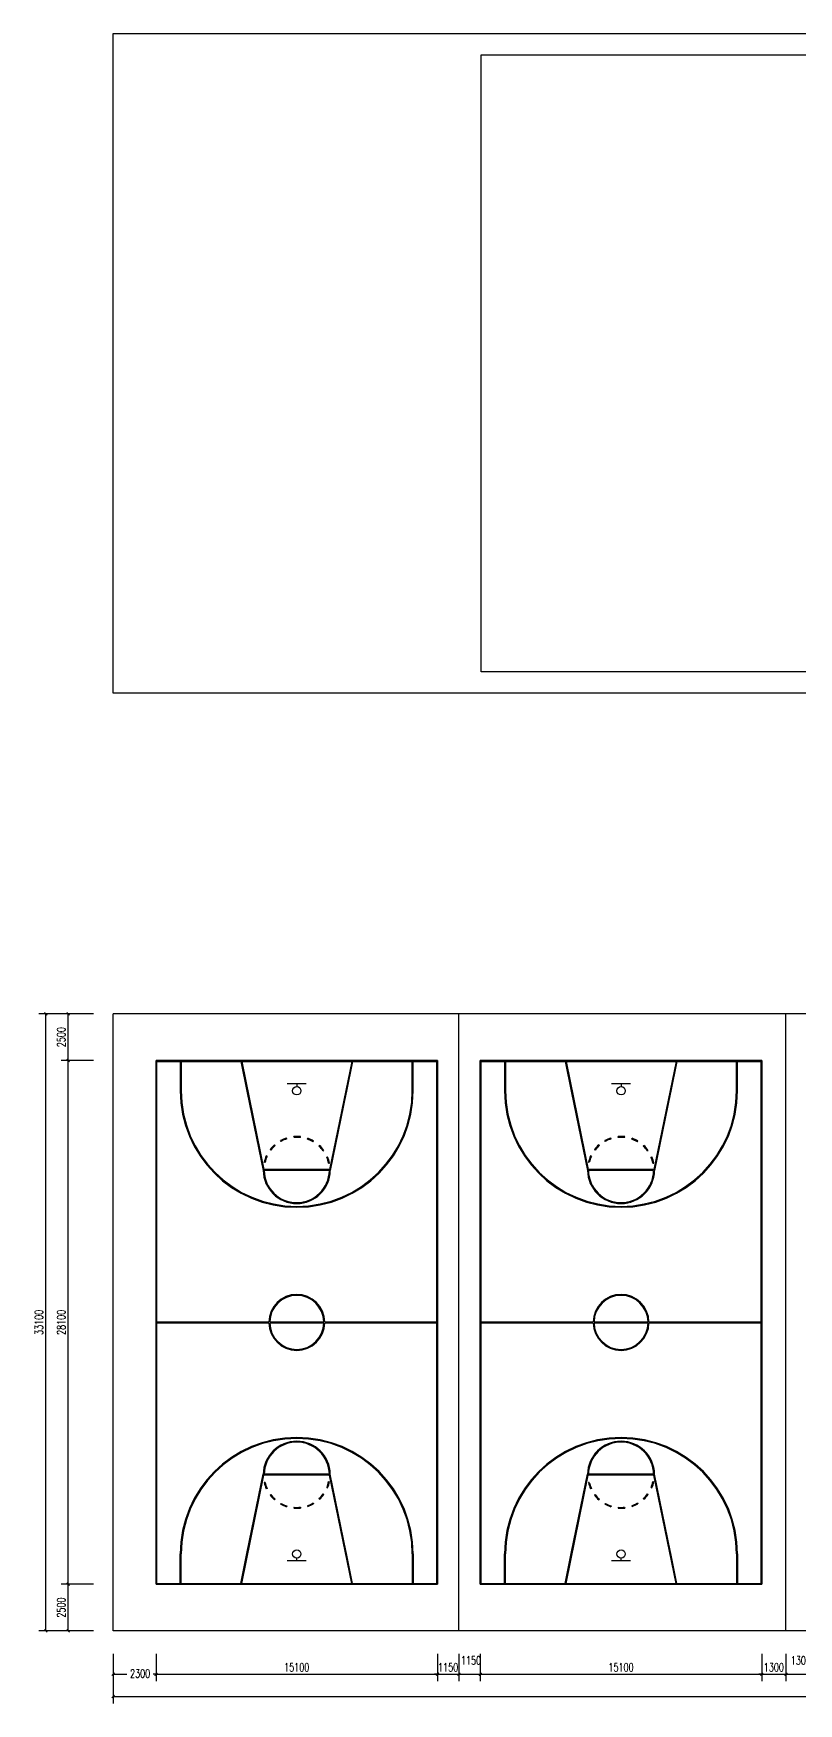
# Model space of a CAD drawing. Extents: x 962303 to 1579583, y -174742 to 224716.
# Drawn here: x 962303 to 1003360, y -14251 to 75349 of the extents above; entities that cross this region are included whole.
import ezdxf

# ---------------------------------------------------------------- set-up
doc = ezdxf.new("R2010")
doc.units = 0
doc.header["$LTSCALE"] = 1000
doc.header["$MEASUREMENT"] = 0
doc.layers.add('PUB_DIM', color=3, linetype='Continuous')
doc.styles.add('_TCH_DIM_T3', font='SIMPLEX', dxfattribs={"width": 0.705882, "bigfont": 'GBCBIG'})
doc.dimstyles.new('_TCH_ARCH&&150', dxfattribs={"dimtxt": 446.25, "dimasz": 150, "dimexe": 375, "dimexo": 450, "dimgap": 150, "dimtad": 1, "dimdec": 0, "dimzin": 0, "dimdsep": 46, "dimtxsty": '_TCH_DIM_T3', "dimblk": 'ARCHTICK', "dimcen": 0.09, "dimclrt": 7, "dimazin": 2, "dimtfac": 1, "dimtdec": 0, "dimtix": 1, "dimtmove": 2, "dimatfit": 3, "dimfxl": 0, "dimtolj": 1, "dimtzin": 0, "dimarcsym": 0})

# ---------------------------------------------------------------- blocks, each defined once
blk = doc.blocks.new('_ArchTick')
at = {"color": 0, "linetype": 'ByBlock', "const_width": 0.4}
blk.add_lwpolyline([(-0.5, -0.5), (0.5, 0.5)], dxfattribs=at)
blk = doc.blocks.new('*D979')
at = {"layer": 'Defpoints', "color": 0}
for p in [(962969, 22750), (965983, 22750), (965983, -10350)]:
    blk.add_point(p, dxfattribs=at)
at = {"layer": 'PUB_DIM', "color": 0, "lineweight": -2}
for p, q in [((965533, 22750), (962594, 22750)), ((962969, -10350), (962969, 22750)), ((965533, -10350), (962594, -10350))]:
    blk.add_line(p, q, dxfattribs=at)
at = {"layer": 'PUB_DIM', "color": 0, "lineweight": -2, "xscale": 150, "yscale": 150, "zscale": 150}
for p, rotation in [((962969, 22750), 90), ((962969, -10350), 270)]:
    blk.add_blockref('_ArchTick', p, dxfattribs=dict(at, rotation=rotation))
at = {"layer": 'PUB_DIM', "color": 7, "insert": (962596, 6200), "char_height": 446.2, "attachment_point": 5, "rotation": 90, "style": '_TCH_DIM_T3'}
blk.add_mtext('\\A1;33100', dxfattribs=at)
blk = doc.blocks.new('*D980')
at = {"layer": 'Defpoints', "color": 0}
for p in [(964169, -7850), (965983, -7850), (965983, -10350)]:
    blk.add_point(p, dxfattribs=at)
at = {"layer": 'PUB_DIM', "color": 0, "lineweight": -2}
for p, q in [((965533, -7850), (963794, -7850)), ((964169, -10350), (964169, -7850)), ((965533, -10350), (963794, -10350))]:
    blk.add_line(p, q, dxfattribs=at)
at = {"layer": 'PUB_DIM', "color": 0, "lineweight": -2, "xscale": 150, "yscale": 150, "zscale": 150}
for p, rotation in [((964169, -7850), 90), ((964169, -10350), 270)]:
    blk.add_blockref('_ArchTick', p, dxfattribs=dict(at, rotation=rotation))
at = {"layer": 'PUB_DIM', "color": 7, "insert": (963796, -9100), "char_height": 446.2, "attachment_point": 5, "rotation": 90, "style": '_TCH_DIM_T3'}
blk.add_mtext('\\A1;2500', dxfattribs=at)
blk = doc.blocks.new('*D981')
at = {"layer": 'Defpoints', "color": 0}
for p in [(964169, 20250), (965983, 20250), (965983, -7850)]:
    blk.add_point(p, dxfattribs=at)
at = {"layer": 'PUB_DIM', "color": 0, "lineweight": -2}
for p, q in [((965533, 20250), (963794, 20250)), ((964169, -7850), (964169, 20250)), ((965533, -7850), (963794, -7850))]:
    blk.add_line(p, q, dxfattribs=at)
at = {"layer": 'PUB_DIM', "color": 0, "lineweight": -2, "xscale": 150, "yscale": 150, "zscale": 150}
for p, rotation in [((964169, 20250), 90), ((964169, -7850), 270)]:
    blk.add_blockref('_ArchTick', p, dxfattribs=dict(at, rotation=rotation))
at = {"layer": 'PUB_DIM', "color": 7, "insert": (963796, 6200), "char_height": 446.2, "attachment_point": 5, "rotation": 90, "style": '_TCH_DIM_T3'}
blk.add_mtext('\\A1;28100', dxfattribs=at)
blk = doc.blocks.new('*D982')
at = {"layer": 'Defpoints', "color": 0}
for p in [(964169, 22750), (965983, 22750), (965983, 20250)]:
    blk.add_point(p, dxfattribs=at)
at = {"layer": 'PUB_DIM', "color": 0, "lineweight": -2}
for p, q in [((965533, 22750), (963794, 22750)), ((964169, 20250), (964169, 22750)), ((965533, 20250), (963794, 20250))]:
    blk.add_line(p, q, dxfattribs=at)
at = {"layer": 'PUB_DIM', "color": 0, "lineweight": -2, "xscale": 150, "yscale": 150, "zscale": 150}
for p, rotation in [((964169, 22750), 90), ((964169, 20250), 270)]:
    blk.add_blockref('_ArchTick', p, dxfattribs=dict(at, rotation=rotation))
at = {"layer": 'PUB_DIM', "color": 7, "insert": (963796, 21500), "char_height": 446.2, "attachment_point": 5, "rotation": 90, "style": '_TCH_DIM_T3'}
blk.add_mtext('\\A1;2500', dxfattribs=at)
blk = doc.blocks.new('*D983')
at = {"layer": 'Defpoints', "color": 0}
for p in [(966583, -11140), (1174983, -11140), (1174983, -13876)]:
    blk.add_point(p, dxfattribs=at)
at = {"layer": 'PUB_DIM', "color": 0, "lineweight": -2}
for p, q in [((966583, -11590), (966583, -14251)), ((1174983, -11590), (1174983, -14251)), ((966583, -13876), (1174983, -13876))]:
    blk.add_line(p, q, dxfattribs=at)
at = {"layer": 'PUB_DIM', "color": 0, "lineweight": -2, "xscale": 150, "yscale": 150, "zscale": 150, "rotation": 180}
blk.add_blockref('_ArchTick', (966583, -13876), dxfattribs=at)
at = {"layer": 'PUB_DIM', "color": 0, "lineweight": -2, "xscale": 150, "yscale": 150, "zscale": 150}
blk.add_blockref('_ArchTick', (1174983, -13876), dxfattribs=at)
at = {"layer": 'PUB_DIM', "color": 7, "insert": (1070783, -13503), "char_height": 446.2, "attachment_point": 5, "style": '_TCH_DIM_T3'}
blk.add_mtext('\\A1;208400', dxfattribs=at)
blk = doc.blocks.new('*D1013')
at = {"layer": 'Defpoints', "color": 0}
for p in [(1002683, -11140), (1003983, -11140), (1003983, -12676)]:
    blk.add_point(p, dxfattribs=at)
at = {"layer": 'PUB_DIM', "color": 0, "lineweight": -2}
for p, q in [((1002683, -11590), (1002683, -13051)), ((1003983, -11590), (1003983, -13051)), ((1002683, -12676), (1003983, -12676))]:
    blk.add_line(p, q, dxfattribs=at)
at = {"layer": 'PUB_DIM', "color": 0, "lineweight": -2, "xscale": 150, "yscale": 150, "zscale": 150, "rotation": 180}
blk.add_blockref('_ArchTick', (1002683, -12676), dxfattribs=at)
at = {"layer": 'PUB_DIM', "color": 0, "lineweight": -2, "xscale": 150, "yscale": 150, "zscale": 150}
blk.add_blockref('_ArchTick', (1003983, -12676), dxfattribs=at)
at = {"layer": 'PUB_DIM', "color": 7, "insert": (1003483, -11938), "char_height": 446.2, "attachment_point": 5, "style": '_TCH_DIM_T3'}
blk.add_mtext('\\A1;1300', dxfattribs=at)
blk = doc.blocks.new('*D1014')
at = {"layer": 'Defpoints', "color": 0}
for p in [(1001383, -11140), (1002683, -11140), (1002683, -12676)]:
    blk.add_point(p, dxfattribs=at)
at = {"layer": 'PUB_DIM', "color": 0, "lineweight": -2}
for p, q in [((1001383, -11590), (1001383, -13051)), ((1002683, -11590), (1002683, -13051)), ((1001383, -12676), (1001233, -12676)), ((1001383, -12676), (1002683, -12676)), ((1002683, -12676), (1002833, -12676))]:
    blk.add_line(p, q, dxfattribs=at)
at = {"layer": 'PUB_DIM', "color": 0, "lineweight": -2, "xscale": 150, "yscale": 150, "zscale": 150}
blk.add_blockref('_ArchTick', (1001383, -12676), dxfattribs=at)
at = {"layer": 'PUB_DIM', "color": 0, "lineweight": -2, "xscale": 150, "yscale": 150, "zscale": 150, "rotation": 180}
blk.add_blockref('_ArchTick', (1002683, -12676), dxfattribs=at)
at = {"layer": 'PUB_DIM', "color": 7, "insert": (1002033, -12303), "char_height": 446.2, "attachment_point": 5, "style": '_TCH_DIM_T3'}
blk.add_mtext('\\A1;1300', dxfattribs=at)
blk = doc.blocks.new('*D1015')
at = {"layer": 'Defpoints', "color": 0}
for p in [(986283, -11140), (1001383, -11140), (1001383, -12676)]:
    blk.add_point(p, dxfattribs=at)
at = {"layer": 'PUB_DIM', "color": 0, "lineweight": -2}
for p, q in [((986283, -11590), (986283, -13051)), ((1001383, -11590), (1001383, -13051)), ((986283, -12676), (1001383, -12676))]:
    blk.add_line(p, q, dxfattribs=at)
at = {"layer": 'PUB_DIM', "color": 0, "lineweight": -2, "xscale": 150, "yscale": 150, "zscale": 150, "rotation": 180}
blk.add_blockref('_ArchTick', (986283, -12676), dxfattribs=at)
at = {"layer": 'PUB_DIM', "color": 0, "lineweight": -2, "xscale": 150, "yscale": 150, "zscale": 150}
blk.add_blockref('_ArchTick', (1001383, -12676), dxfattribs=at)
at = {"layer": 'PUB_DIM', "color": 7, "insert": (993833, -12303), "char_height": 446.2, "attachment_point": 5, "style": '_TCH_DIM_T3'}
blk.add_mtext('\\A1;15100', dxfattribs=at)
blk = doc.blocks.new('*D1016')
at = {"layer": 'Defpoints', "color": 0}
for p in [(985133, -11140), (986283, -11140), (986283, -12676)]:
    blk.add_point(p, dxfattribs=at)
at = {"layer": 'PUB_DIM', "color": 0, "lineweight": -2}
for p, q in [((985133, -11590), (985133, -13051)), ((986283, -11590), (986283, -13051)), ((985133, -12676), (986283, -12676))]:
    blk.add_line(p, q, dxfattribs=at)
at = {"layer": 'PUB_DIM', "color": 0, "lineweight": -2, "xscale": 150, "yscale": 150, "zscale": 150, "rotation": 180}
blk.add_blockref('_ArchTick', (985133, -12676), dxfattribs=at)
at = {"layer": 'PUB_DIM', "color": 0, "lineweight": -2, "xscale": 150, "yscale": 150, "zscale": 150}
blk.add_blockref('_ArchTick', (986283, -12676), dxfattribs=at)
at = {"layer": 'PUB_DIM', "color": 7, "insert": (985783, -11938), "char_height": 446.2, "attachment_point": 5, "style": '_TCH_DIM_T3'}
blk.add_mtext('\\A1;1150', dxfattribs=at)
blk = doc.blocks.new('*D1017')
at = {"layer": 'Defpoints', "color": 0}
for p in [(983983, -11140), (985133, -11140), (985133, -12676)]:
    blk.add_point(p, dxfattribs=at)
at = {"layer": 'PUB_DIM', "color": 0, "lineweight": -2}
for p, q in [((983983, -11590), (983983, -13051)), ((985133, -11590), (985133, -13051)), ((983983, -12676), (983833, -12676)), ((983983, -12676), (985133, -12676)), ((985133, -12676), (985283, -12676))]:
    blk.add_line(p, q, dxfattribs=at)
at = {"layer": 'PUB_DIM', "color": 0, "lineweight": -2, "xscale": 150, "yscale": 150, "zscale": 150}
blk.add_blockref('_ArchTick', (983983, -12676), dxfattribs=at)
at = {"layer": 'PUB_DIM', "color": 0, "lineweight": -2, "xscale": 150, "yscale": 150, "zscale": 150, "rotation": 180}
blk.add_blockref('_ArchTick', (985133, -12676), dxfattribs=at)
at = {"layer": 'PUB_DIM', "color": 7, "insert": (984558, -12303), "char_height": 446.2, "attachment_point": 5, "style": '_TCH_DIM_T3'}
blk.add_mtext('\\A1;1150', dxfattribs=at)
blk = doc.blocks.new('*D1018')
at = {"layer": 'Defpoints', "color": 0}
for p in [(968883, -11140), (983983, -11140), (983983, -12676)]:
    blk.add_point(p, dxfattribs=at)
at = {"layer": 'PUB_DIM', "color": 0, "lineweight": -2}
for p, q in [((968883, -11590), (968883, -13051)), ((983983, -11590), (983983, -13051)), ((968883, -12676), (983983, -12676))]:
    blk.add_line(p, q, dxfattribs=at)
at = {"layer": 'PUB_DIM', "color": 0, "lineweight": -2, "xscale": 150, "yscale": 150, "zscale": 150, "rotation": 180}
blk.add_blockref('_ArchTick', (968883, -12676), dxfattribs=at)
at = {"layer": 'PUB_DIM', "color": 0, "lineweight": -2, "xscale": 150, "yscale": 150, "zscale": 150}
blk.add_blockref('_ArchTick', (983983, -12676), dxfattribs=at)
at = {"layer": 'PUB_DIM', "color": 7, "insert": (976433, -12303), "char_height": 446.2, "attachment_point": 5, "style": '_TCH_DIM_T3'}
blk.add_mtext('\\A1;15100', dxfattribs=at)
blk = doc.blocks.new('*D1019')
at = {"layer": 'Defpoints', "color": 0}
for p in [(966583, -11140), (968883, -11140), (968883, -12676)]:
    blk.add_point(p, dxfattribs=at)
at = {"layer": 'PUB_DIM', "color": 0, "lineweight": -2}
for p, q in [((966583, -11590), (966583, -13051)), ((968883, -11590), (968883, -13051)), ((966583, -12676), (967324, -12676)), ((968883, -12676), (968734, -12676))]:
    blk.add_line(p, q, dxfattribs=at)
at = {"layer": 'PUB_DIM', "color": 0, "lineweight": -2, "xscale": 150, "yscale": 150, "zscale": 150, "rotation": 180}
blk.add_blockref('_ArchTick', (966583, -12676), dxfattribs=at)
at = {"layer": 'PUB_DIM', "color": 0, "lineweight": -2, "xscale": 150, "yscale": 150, "zscale": 150}
blk.add_blockref('_ArchTick', (968883, -12676), dxfattribs=at)
at = {"layer": 'PUB_DIM', "color": 7, "insert": (968029, -12638), "char_height": 446.2, "attachment_point": 5, "style": '_TCH_DIM_T3'}
blk.add_mtext('\\A1;2300', dxfattribs=at)

msp = doc.modelspace()

# ---------------------------------------------------------------- linework, layer by layer
for p, q in [((966583, -10350.1), (966583, 22749.9)), ((1174983, 22749.9), (966583, 22749.9)), ((985133, -10350.1), (985133, 22749.9)), ((1002683, -10350.1), (1002683, 22749.9)), ((968883, 6224.9), (968883, 20249.9)), ((968883, 20249.9), (983983, 20249.9)), ((968933, 6224.9), (968933, 20199.9)), ((968933, 20199.9), (973433, 20199.9)), ((970183, 20199.9), (970183, 18624.9)), ((970233, 20199.9), (970233, 18624.9)), ((973433, 20199.9), (973780.2, 18507.4)), ((973484.1, 20199.9), (979382, 20199.9)), ((973484.1, 20199.9), (974674, 14399.9)), ((979382, 20199.9), (978192.1, 14399.9)), ((979433, 20199.9), (979085.8, 18507.4)), ((979433, 20199.9), (982633, 20199.9)), ((982633, 18624.9), (982633, 20199.9)), ((982683, 20199.9), (983933, 20199.9)), ((982683, 18624.9), (982683, 20199.9)), ((983933, 20199.9), (983933, 6224.9)), ((983983, 20249.9), (983983, 6224.9)), ((986283, 6224.9), (986283, 20249.9)), ((986283, 20249.9), (1001383, 20249.9)), ((986333, 6224.9), (986333, 20199.9)), ((986333, 20199.9), (990833, 20199.9)), ((987583, 20199.9), (987583, 18624.9)), ((987633, 20199.9), (987633, 18624.9)), ((990833, 20199.9), (991180.2, 18507.4)), ((990884.1, 20199.9), (996782, 20199.9)), ((990884.1, 20199.9), (992074, 14399.9)), ((996782, 20199.9), (995592.1, 14399.9)), ((996833, 20199.9), (996485.8, 18507.4)), ((996833, 20199.9), (1000033, 20199.9)), ((1000033, 18624.9), (1000033, 20199.9)), ((1000083, 20199.9), (1001333, 20199.9)), ((1000083, 18624.9), (1000083, 20199.9)), ((1001333, 20199.9), (1001333, 6224.9)), ((1001383, 20249.9), (1001383, 6224.9)), ((976941.8, 18999.9), (975915.2, 18999.9)), ((976433, 18999.9), (976433, 18849.9)), ((994341.8, 18999.9), (993315.2, 18999.9)), ((993833, 18999.9), (993833, 18849.9)), ((973780.2, 18507.4), (974633.2, 14349.9)), ((979090.2, 18528.7), (978232.8, 14349.9)), ((991180.2, 18507.4), (992033.2, 14349.9)), ((996490.2, 18528.7), (995632.8, 14349.9)), ((976287.2, 16118.8), (976283.1, 16168.6)), ((976627.2, 16114.1), (976632.8, 16163.8)), ((993687.2, 16118.8), (993683.1, 16168.6)), ((994027.2, 16114.1), (994032.8, 16163.8)), ((975043.4, 15438.6), (975003.7, 15469)), ((975275.4, 15687.2), (975242.3, 15724.7)), ((975593.4, 15910.3), (975569.4, 15954.1)), ((975906.1, 16043.7), (975891.1, 16091.4)), ((977006.1, 16028.4), (977022.5, 16075.6)), ((977315, 15886.3), (977340.2, 15929.5)), ((977626.7, 15654.6), (977660.8, 15691.1)), ((977851.7, 15399.6), (977892.2, 15428.8)), ((992443.4, 15438.6), (992403.7, 15469)), ((992675.4, 15687.2), (992642.3, 15724.7)), ((992993.4, 15910.3), (992969.4, 15954.1)), ((993306.1, 16043.7), (993291.1, 16091.4)), ((994406.1, 16028.4), (994422.5, 16075.6)), ((994715, 15886.3), (994740.2, 15929.5)), ((995026.7, 15654.6), (995060.8, 15691.1)), ((995251.7, 15399.6), (995292.2, 15428.8)), ((978192.1, 14399.9), (974674, 14399.9)), ((974731.7, 14784.6), (974683, 14796.3)), ((978182.8, 14349.9), (974683.2, 14349.9)), ((974843, 15105.9), (974797.6, 15126.8)), ((978042.7, 15061.4), (978088.7, 15081)), ((978145.1, 14737.1), (978194, 14747.5)), ((995592.1, 14399.9), (992074, 14399.9)), ((992131.7, 14784.6), (992083, 14796.3)), ((995582.8, 14349.9), (992083.2, 14349.9)), ((992243, 15105.9), (992197.6, 15126.8)), ((995442.7, 15061.4), (995488.7, 15081)), ((995545.1, 14737.1), (995594, 14747.5)), ((968883, -7850.1), (968883, 6224.9)), ((968933, 6224.9), (974933.2, 6224.9)), ((968933, 6174.9), (974933.2, 6174.9)), ((968933, -7800.1), (968933, 6174.9)), ((974983.2, 6224.9), (977882.8, 6224.9)), ((974983.2, 6174.9), (977882.8, 6174.9)), ((977932.8, 6224.9), (983933, 6224.9)), ((977932.8, 6174.9), (983933, 6174.9)), ((983933, 6174.9), (983933, -7800.1)), ((983983, 6224.9), (983983, -7850.1)), ((986283, -7850.1), (986283, 6224.9)), ((986333, 6224.9), (992333.2, 6224.9)), ((986333, 6174.9), (992333.2, 6174.9)), ((986333, -7800.1), (986333, 6174.9)), ((992383.2, 6224.9), (995282.8, 6224.9)), ((992383.2, 6174.9), (995282.8, 6174.9)), ((995332.8, 6224.9), (1001333, 6224.9)), ((995332.8, 6174.9), (1001333, 6174.9)), ((1001333, 6174.9), (1001333, -7800.1)), ((1001383, 6224.9), (1001383, -7850.1)), ((973484.1, -7800.1), (974674, -2000.1)), ((973780.2, -6107.7), (974633.2, -1950.1)), ((978192.1, -2000.1), (974674, -2000.1)), ((974731.7, -2384.8), (974683, -2396.5)), ((978182.8, -1950.1), (974683.2, -1950.1)), ((978042.7, -2661.6), (978088.7, -2681.3)), ((978145.1, -2337.4), (978194, -2347.7)), ((979382, -7800.1), (978192.1, -2000.1)), ((979090.2, -6129), (978232.8, -1950.1)), ((990884.1, -7800.1), (992074, -2000.1)), ((991180.2, -6107.7), (992033.2, -1950.1)), ((995592.1, -2000.1), (992074, -2000.1)), ((992131.7, -2384.8), (992083, -2396.5)), ((995582.8, -1950.1), (992083.2, -1950.1)), ((995442.7, -2661.6), (995488.7, -2681.3)), ((995545.1, -2337.4), (995594, -2347.7)), ((996782, -7800.1), (995592.1, -2000.1)), ((996490.2, -6129), (995632.8, -1950.1)), ((974843, -2706.1), (974797.6, -2727)), ((975043.4, -3038.9), (975003.7, -3069.2)), ((975275.4, -3287.5), (975242.3, -3325)), ((975593.4, -3510.5), (975569.4, -3554.4)), ((977315, -3486.6), (977340.2, -3529.8)), ((977626.7, -3254.8), (977660.8, -3291.4)), ((977851.7, -2999.8), (977892.2, -3029.1)), ((992243, -2706.1), (992197.6, -2727)), ((992443.4, -3038.9), (992403.7, -3069.2)), ((992675.4, -3287.5), (992642.3, -3325)), ((992993.4, -3510.5), (992969.4, -3554.4)), ((994715, -3486.6), (994740.2, -3529.8)), ((995026.7, -3254.8), (995060.8, -3291.4)), ((995251.7, -2999.8), (995292.2, -3029.1)), ((975906.1, -3643.9), (975891.1, -3691.6)), ((976287.2, -3719), (976283.1, -3768.9)), ((976627.2, -3714.3), (976632.8, -3764)), ((977006.1, -3628.6), (977022.5, -3675.9)), ((993306.1, -3643.9), (993291.1, -3691.6)), ((993687.2, -3719), (993683.1, -3768.9)), ((994027.2, -3714.3), (994032.8, -3764)), ((994406.1, -3628.6), (994422.5, -3675.9)), ((970183, -7800.1), (970183, -6225.1)), ((970233, -7800.1), (970233, -6225.1)), ((973433, -7800.1), (973780.2, -6107.7)), ((979433, -7800.1), (979085.8, -6107.7)), ((982633, -6225.1), (982633, -7800.1)), ((982683, -6225.1), (982683, -7800.1)), ((987583, -7800.1), (987583, -6225.1)), ((987633, -7800.1), (987633, -6225.1)), ((990833, -7800.1), (991180.2, -6107.7)), ((996833, -7800.1), (996485.8, -6107.7)), ((1000033, -6225.1), (1000033, -7800.1)), ((1000083, -6225.1), (1000083, -7800.1)), ((976941.8, -6600.1), (975915.2, -6600.1)), ((976433, -6600.1), (976433, -6450.1)), ((994341.8, -6600.1), (993315.2, -6600.1)), ((993833, -6600.1), (993833, -6450.1)), ((968883, -7850.1), (983983, -7850.1)), ((968933, -7800.1), (973433, -7800.1)), ((973484.1, -7800.1), (979382, -7800.1)), ((979433, -7800.1), (982633, -7800.1)), ((982683, -7800.1), (983933, -7800.1)), ((986283, -7850.1), (1001383, -7850.1)), ((986333, -7800.1), (990833, -7800.1)), ((990884.1, -7800.1), (996782, -7800.1)), ((996833, -7800.1), (1000033, -7800.1)), ((1000083, -7800.1), (1001333, -7800.1)), ((1174983, -10350.1), (966583, -10350.1))]:
    msp.add_line(p, q)
for points in [[(966583, 75349.1), (1176983, 75349.1), (1176983, 39949.1), (966583, 39949.1)], [(1176183, 41099.1), (986333, 41099.1), (986333, 74199.1), (1176183, 74199.1)], [(983983, 20249.9), (968883, 20249.9), (968883, -7850.1), (983983, -7850.1)], [(1001383, 20249.9), (986283, 20249.9), (986283, -7850.1), (1001383, -7850.1)]]:
    msp.add_lwpolyline(points, close=True)
for centre in [(976433, 18624.9), (993833, 18624.9), (976433, -6225.1), (993833, -6225.1)]:
    msp.add_circle(centre, 225)
for centre, radius, start, end in [((976433, 18624.9), 6250, 180, 0), ((976433, 18624.9), 6200, 180, 0), ((993833, 18624.9), 6250, 180, 0), ((993833, 18624.9), 6200, 180, 0), ((976433, 14374.9), 1800, 83.628319, 94.778761), ((993833, 14374.9), 1800, 83.628319, 94.778761), ((976433, 14374.9), 1800, 131.415929, 142.566372), ((976433, 14374.9), 1750, 131.415929, 142.566372), ((976433, 14374.9), 1800, 107.522124, 118.672566), ((976433, 14374.9), 1750, 107.522124, 118.672566), ((976433, 14374.9), 1750, 83.628319, 94.778761), ((976433, 14374.9), 1750, 59.734513, 70.884956), ((976433, 14374.9), 1800, 59.734513, 70.884956), ((976433, 14374.9), 1750, 35.840708, 46.99115), ((976433, 14374.9), 1800, 35.840708, 46.99115), ((993833, 14374.9), 1800, 131.415929, 142.566372), ((993833, 14374.9), 1750, 131.415929, 142.566372), ((993833, 14374.9), 1800, 107.522124, 118.672566), ((993833, 14374.9), 1750, 107.522124, 118.672566), ((993833, 14374.9), 1750, 83.628319, 94.778761), ((993833, 14374.9), 1750, 59.734513, 70.884956), ((993833, 14374.9), 1800, 59.734513, 70.884956), ((993833, 14374.9), 1750, 35.840708, 46.99115), ((993833, 14374.9), 1800, 35.840708, 46.99115), ((976433, 14374.9), 1800, 180.79646, 359.20354), ((976433, 14374.9), 1800, 155.309735, 166.460177), ((976433, 14374.9), 1750, 180.818539, 359.181461), ((976433, 14374.9), 1750, 155.309735, 166.460177), ((976433, 14374.9), 1750, 11.946903, 23.097345), ((976433, 14374.9), 1800, 11.946903, 23.097345), ((993833, 14374.9), 1800, 180.79646, 359.20354), ((993833, 14374.9), 1800, 155.309735, 166.460177), ((993833, 14374.9), 1750, 180.818539, 359.181461), ((993833, 14374.9), 1750, 155.309735, 166.460177), ((993833, 14374.9), 1750, 11.946903, 23.097345), ((993833, 14374.9), 1800, 11.946903, 23.097345), ((976433, 6199.9), 1500, 0.954974, 179.045026), ((976433, 6199.9), 1450, 0.987907, 179.012093), ((993833, 6199.9), 1500, 0.954974, 179.045026), ((993833, 6199.9), 1450, 0.987907, 179.012093), ((976433, 6199.9), 1500, 180.954974, 359.045026), ((976433, 6199.9), 1450, 180.987907, 359.012093), ((993833, 6199.9), 1500, 180.954974, 359.045026), ((993833, 6199.9), 1450, 180.987907, 359.012093), ((976433, -6225.1), 6250, 0, 180), ((993833, -6225.1), 6250, 0, 180), ((976433, -6225.1), 6200, 0, 180), ((976433, -1975.1), 1800, 0.79646, 179.20354), ((976433, -1975.1), 1750, 0.818539, 179.181461), ((993833, -6225.1), 6200, 0, 180), ((993833, -1975.1), 1800, 0.79646, 179.20354), ((993833, -1975.1), 1750, 0.818539, 179.181461), ((976433, -1975.1), 1800, 193.539823, 204.690265), ((976433, -1975.1), 1750, 193.539823, 204.690265), ((976433, -1975.1), 1750, 336.902655, 348.053097), ((976433, -1975.1), 1800, 336.902655, 348.053097), ((993833, -1975.1), 1800, 193.539823, 204.690265), ((993833, -1975.1), 1750, 193.539823, 204.690265), ((993833, -1975.1), 1750, 336.902655, 348.053097), ((993833, -1975.1), 1800, 336.902655, 348.053097), ((976433, -1975.1), 1800, 217.433628, 228.584071), ((976433, -1975.1), 1750, 217.433628, 228.584071), ((976433, -1975.1), 1800, 241.327434, 252.477876), ((976433, -1975.1), 1750, 241.327434, 252.477876), ((976433, -1975.1), 1750, 289.115044, 300.265487), ((976433, -1975.1), 1800, 289.115044, 300.265487), ((976433, -1975.1), 1750, 313.00885, 324.159292), ((976433, -1975.1), 1800, 313.00885, 324.159292), ((993833, -1975.1), 1800, 217.433628, 228.584071), ((993833, -1975.1), 1750, 217.433628, 228.584071), ((993833, -1975.1), 1800, 241.327434, 252.477876), ((993833, -1975.1), 1750, 241.327434, 252.477876), ((993833, -1975.1), 1750, 289.115044, 300.265487), ((993833, -1975.1), 1800, 289.115044, 300.265487), ((993833, -1975.1), 1750, 313.00885, 324.159292), ((993833, -1975.1), 1800, 313.00885, 324.159292), ((976433, -1975.1), 1800, 265.221239, 276.371681), ((976433, -1975.1), 1750, 265.221239, 276.371681), ((993833, -1975.1), 1800, 265.221239, 276.371681), ((993833, -1975.1), 1750, 265.221239, 276.371681)]:
    msp.add_arc(centre, radius, start, end)

# ---------------------------------------------------------------- dimensions: what is measured, and where the dimension line sits
at = {"layer": 'PUB_DIM'}
for p1, p2, distance, picture, middle in [((965983, -10350.1), (965983, 22749.9), 3013.8, '*D979', (962596.1, 6199.9)), ((965983, 20249.9), (965983, 22749.9), 1814, '*D982', (963795.9, 21499.9)), ((965983, -7850.1), (965983, 20249.9), 1814, '*D981', (963795.9, 6199.9)), ((965983, -10350.1), (965983, -7850.1), 1814, '*D980', (963795.9, -9100.1)), ((966583, -11140.1), (1174983, -11140.1), -2735.6, '*D983', (1070783, -13502.6)), ((968883, -11140.1), (983983, -11140.1), -1535.7, '*D1018', (976433, -12302.6)), ((983983, -11140.1), (985133, -11140.1), -1535.7, '*D1017', (984558, -12302.6)), ((986283, -11140.1), (1001383, -11140.1), -1535.7, '*D1015', (993833, -12302.6)), ((1001383, -11140.1), (1002683, -11140.1), -1535.7, '*D1014', (1002033, -12302.6))]:
    dim = msp.add_aligned_dim(p1=p1, p2=p2, distance=distance, dimstyle='_TCH_ARCH&&150', dxfattribs=at)
    dim.commit()
    dim.dimension.update_dxf_attribs({"geometry": picture, "text_midpoint": middle})
for base, p1, p2, picture, middle in [((968883, -12675.8), (966583, -11140.1), (968883, -11140.1), '*D1019', (968028.5, -12637.7)), ((986283, -12675.8), (985133, -11140.1), (986283, -11140.1), '*D1016', (985783, -11937.7)), ((1003983, -12675.8), (1002683, -11140.1), (1003983, -11140.1), '*D1013', (1003483, -11937.7))]:
    dim = msp.add_linear_dim(base=base, p1=p1, p2=p2, angle=0, dimstyle='_TCH_ARCH&&150', dxfattribs=at)
    dim.commit()
    dim.dimension.update_dxf_attribs({"geometry": picture, "text_midpoint": middle, "dimtype": 129})

doc.saveas('drawing.dxf')
